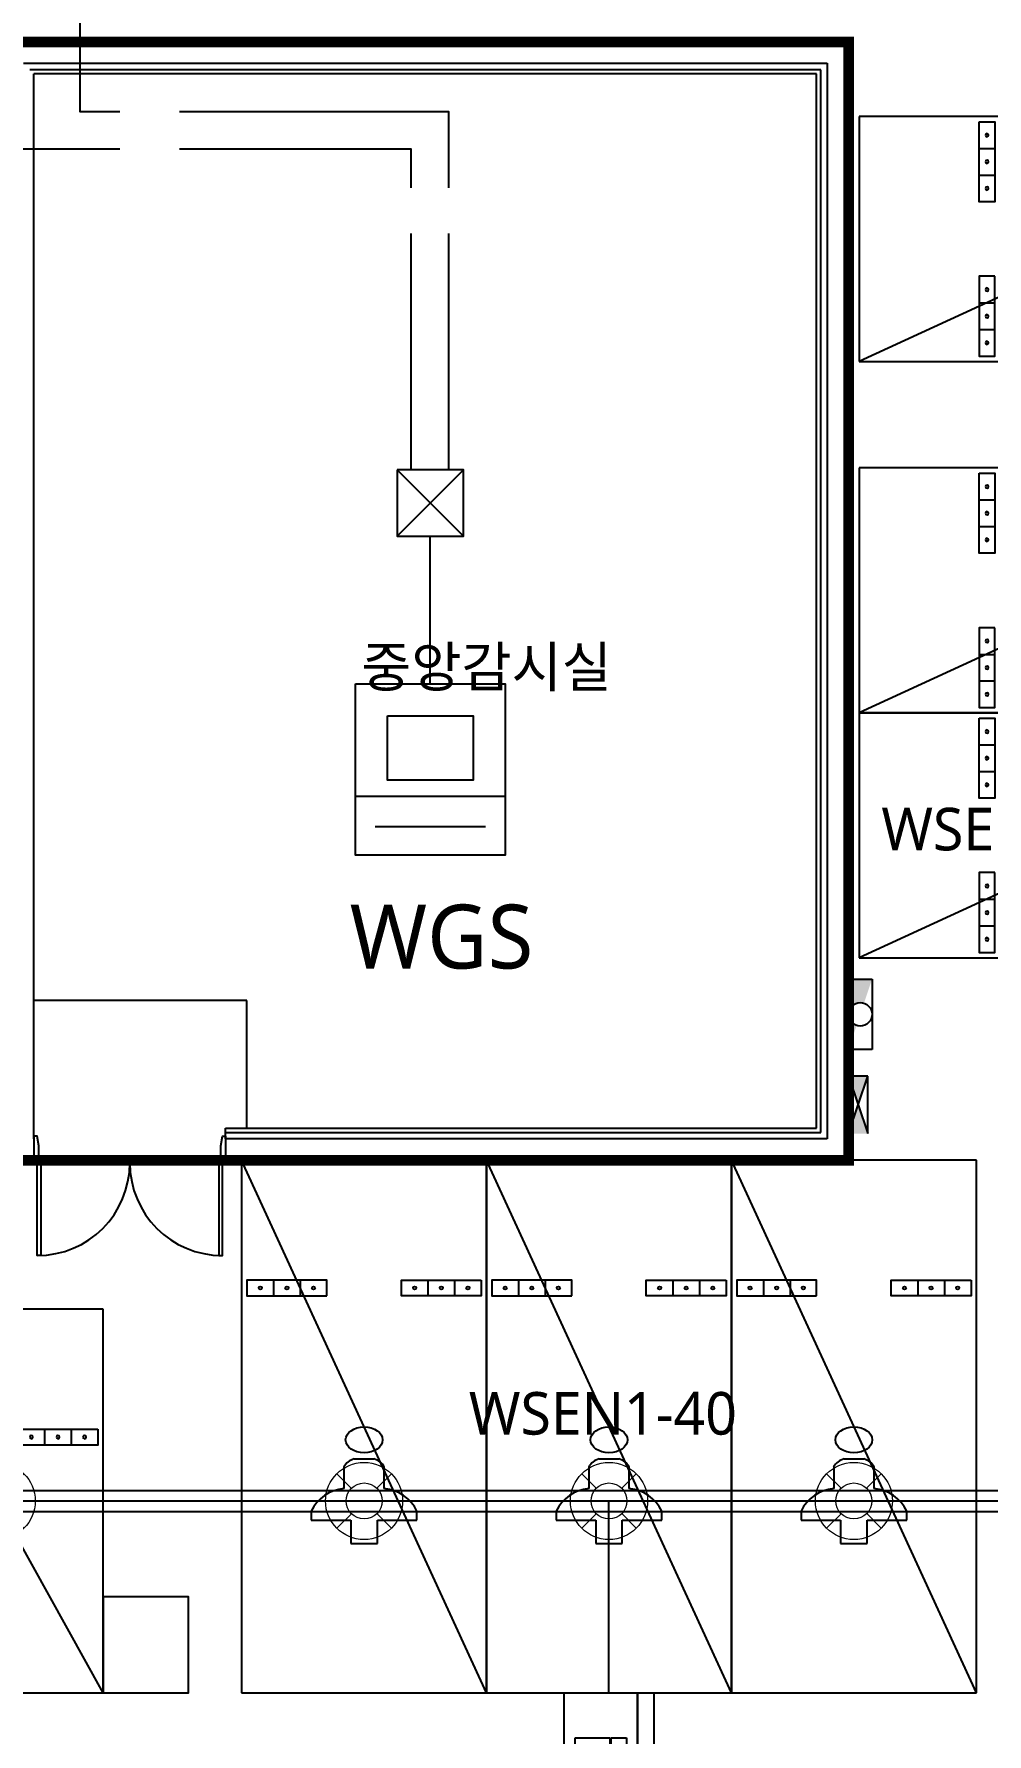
# Model space of a CAD drawing. Header units: millimetres. Extents: x -105683 to 94728, y -31127 to 151123.
# Drawn here: x 68125 to 77075, y -12793 to 3170 of the extents above; entities that cross this region are included whole.
import ezdxf
from ezdxf.enums import TextEntityAlignment as Align

# ---------------------------------------------------------------- set-up
doc = ezdxf.new("R2010")
doc.units = ezdxf.units.MM
doc.linetypes.add('AUDIT_D_080121100638-0', pattern=[0])
for name, color, linetype in [('DR LINE', 4, 'Continuous'), ('DR SYM', 6, 'Continuous'), ('e-plan', 9, 'Continuous'), ('E-TEXT', 6, 'Continuous'), ('레이스웨이', 3, 'Continuous'), ('만공차등', 6, 'Continuous'), ('유도배선', 6, 'Continuous')]:
    doc.layers.add(name, color=color, linetype=linetype)
doc.layers.add('초음파센서', color=1, linetype='AUDIT_D_080121100638-0', lineweight=13)
doc.styles.add('xr_plan$0$USUN', font='malgun_0.ttf')
doc.styles.add('xr_plan$0$신화문자', font='malgun_0.ttf', dxfattribs={"width": 0.9})
doc.styles.add('Xref-지하1층$0$USUN', font='malgun_0.ttf')

# ---------------------------------------------------------------- blocks, each defined once
blk = doc.blocks.new('xr_plan$0$Dor_1800')
at = {"layer": 'e-plan'}
for points in [[(30, 125), (65, 125), (65, 995), (30, 995), (30, 125)], [(1770, 125), (1735, 125), (1735, 995), (1770, 995), (1770, 125)], [(0, 125), (30, 125), (30, 85), (45, 85), (45, -35), (30, -125), (0, -125), (0, 125)], [(1800, 125), (1770, 125), (1770, 85), (1755, 85), (1755, -35), (1770, -125), (1800, -125), (1800, 125)]]:
    blk.add_lwpolyline(points, dxfattribs=at)
for centre, start, end in [((30, 125), 0, 90), ((1770, 125), 90, 180)]:
    blk.add_arc(centre, 870, start, end, dxfattribs=at)
blk = doc.blocks.new('xr_plan$0$직각주차')
at = {"layer": 'e-plan'}
for p, q in [((2300, 5000), (0, 0)), ((0, 0), (0, 5000)), ((0, 5000), (2300, 5000)), ((2300, 5000), (2300, 0)), ((300, 1125), (300, 1275)), ((550, 1125), (550, 1275)), ((1750, 1125), (1750, 1275)), ((2000, 1125), (2000, 1275)), ((2300, 0), (0, 0))]:
    blk.add_line(p, q, dxfattribs=at)
for points in [[(800, 1275), (800, 1125), (50, 1125), (50, 1275)], [(2250, 1125), (2250, 1275), (1500, 1275), (1500, 1125)]]:
    blk.add_lwpolyline(points, close=True, dxfattribs=at)
for centre in [(175, 1200), (425, 1200), (675, 1200), (1625, 1200), (1875, 1200), (2125, 1200)]:
    blk.add_circle(centre, 15, dxfattribs=at)
blk = doc.blocks.new('xr_plan$0$경형직각주차')
at = {"layer": 'e-plan', "linetype": 'Continuous'}
blk.add_line((2000, 3600), (0, 0), dxfattribs=at)
at = {"layer": 'e-plan'}
for p, q in [((0, 0), (0, 3600)), ((0, 3600), (2000, 3600)), ((2000, 3600), (2000, 0)), ((300, 1125), (300, 1275)), ((550, 1125), (550, 1275)), ((1450, 1125), (1450, 1275)), ((1700, 1125), (1700, 1275)), ((2000, 0), (0, 0))]:
    blk.add_line(p, q, dxfattribs=at)
for points in [[(800, 1275), (800, 1125), (50, 1125), (50, 1275)], [(1950, 1125), (1950, 1275), (1200, 1275), (1200, 1125)]]:
    blk.add_lwpolyline(points, close=True, dxfattribs=at)
for centre, radius in [((175, 1200), 15), ((425, 1200), 15), ((675, 1200), 15), ((1325, 1200), 15), ((1575, 1200), 15), ((1825, 1200), 15), ((1003, 285), 160)]:
    blk.add_circle(centre, radius, dxfattribs=at)
at = {"layer": 'e-plan', "style": 'xr_plan$0$신화문자', "width": 0.8}
blk.add_text('경', height=160, dxfattribs=at).set_placement((1003, 285), align=Align.MIDDLE_CENTER)
blk = doc.blocks.new('xr_plan$0$여성주차-1')
at = {"layer": 'e-plan'}
for p, q in [((2300, 0), (0, 5000)), ((0, 5000), (0, 0)), ((2300, 5000), (0, 5000)), ((2300, 0), (2300, 5000)), ((300, 3875), (300, 3725)), ((550, 3875), (550, 3725)), ((1750, 3875), (1750, 3725)), ((2000, 3875), (2000, 3725)), ((960, 2120), (960, 1916)), ((1242, 2194), (1058, 2194)), ((1340, 1916), (1340, 2120)), ((654, 1703), (654, 1619)), ((654, 1619), (1025, 1619)), ((1025, 1619), (1025, 1400)), ((1275, 1400), (1275, 1619)), ((1275, 1619), (1646, 1619)), ((1646, 1619), (1646, 1703)), ((1025, 1400), (1275, 1400)), ((0, 0), (2300, 0))]:
    blk.add_line(p, q, dxfattribs=at)
for points in [[(800, 3725), (800, 3875), (50, 3875), (50, 3725)], [(2250, 3875), (2250, 3725), (1500, 3725), (1500, 3875)]]:
    blk.add_lwpolyline(points, close=True, dxfattribs=at)
for centre in [(175, 3800), (425, 3800), (675, 3800), (1625, 3800), (1875, 3800), (2125, 3800)]:
    blk.add_circle(centre, 15, dxfattribs=at)
for centre, radius, start, end in [((1094, 2046), 153, 103.8552, 151.2189), ((1206, 2046), 153, 28.7811, 76.1448), ((991, 1546), 372, 94.7213, 154.9439), ((1309, 1546), 372, 25.0561, 85.2787)]:
    blk.add_arc(centre, radius, start, end, dxfattribs=at)
blk.add_ellipse((1150, 2374), major_axis=(-173, 0), ratio=0.705472, start_param=1.570796326788607, end_param=7.853981633968193, dxfattribs=at)
blk = doc.blocks.new('Xref-지하1층')
at = {"layer": 'e-plan', "linetype": 'Continuous'}
h = blk.add_hatch(color=256, dxfattribs=at)
edge = h.paths.add_edge_path()
edge.add_line((79300, 6200), (79520, 6200))
edge.add_line((79520, 6200), (79445, 5974))
edge.add_arc((79410, 5870), 110, 431.5651, 611.5651)
edge.add_line((79375, 5766), (79300, 5540))
edge.add_line((79300, 5540), (79300, 6200))
for p, q in [((71350, 15000), (79300, 15000)), ((79300, 15000), (79300, 4500)), ((71550, 14800), (79100, 14800)), ((79040, 14740), (71610, 14740)), ((71650, 4700), (71650, 14700)), ((79000, 14700), (71650, 14700)), ((79000, 4800), (79000, 14700)), ((79040, 4760), (79040, 14740)), ((79100, 14800), (79100, 4700)), ((79300, 6200), (79520, 6200)), ((79300, 5540), (79300, 6200)), ((79520, 6200), (79520, 5540)), ((73650, 6000), (71650, 6000)), ((73650, 4800), (73650, 6000)), ((79520, 5540), (79300, 5540)), ((79300, 5290), (79480, 4750)), ((79300, 4750), (79480, 5290)), ((79300, 5290), (79300, 4750)), ((79480, 5290), (79300, 5290)), ((79480, 4750), (79480, 5290)), ((73450, 4800), (79000, 4800)), ((73450, 4700), (73450, 4800)), ((71650, 4700), (71650, 4500)), ((73450, 4760), (79040, 4760)), ((79100, 4700), (73450, 4700)), ((73450, 4700), (73450, 4500)), ((79300, 4500), (73450, 4500))]:
    blk.add_line(p, q, dxfattribs=at)
at = {"layer": 'e-plan'}
for p, q in [((73420, 4503), (71680, 4503)), ((73420, 4487), (71680, 4487))]:
    blk.add_line(p, q, dxfattribs=at)
blk.add_lwpolyline([(72300, -500), (73100, -500), (73100, 400), (72300, 400)], close=True, dxfattribs=at)
at = {"layer": 'e-plan', "linetype": 'Continuous'}
blk.add_circle((79410, 5870), 110, dxfattribs=at)
blk.add_solid([(79300, 4750), (79480, 4750), (79480, 5290), (79300, 5290)], dxfattribs=at)
at = {"layer": 'e-plan', "linetype": 'Continuous', "xscale": -1}
for name, p, rotation in [('xr_plan$0$직각주차', (79400, 12000), 270), ('xr_plan$0$직각주차', (79400, 8700), 270), ('xr_plan$0$직각주차', (79400, 6400), 270), ('xr_plan$0$경형직각주차', (70300, 3100), 180)]:
    blk.add_blockref(name, p, dxfattribs=dict(at, rotation=rotation))
at = {"layer": 'e-plan', "linetype": 'Continuous', "rotation": 180}
blk.add_blockref('xr_plan$0$Dor_1800', (73450, 4600), dxfattribs=at)
at = {"layer": 'e-plan', "linetype": 'Continuous'}
for p in [(73600, -500), (75900, -500), (78200, -500)]:
    blk.add_blockref('xr_plan$0$여성주차-1', p, dxfattribs=at)
at = {"layer": 'e-plan', "ltscale": 3, "style": 'xr_plan$0$USUN'}
blk.add_text('중앙감시실', height=375, dxfattribs=at).set_placement((75900, 9132), align=Align.MIDDLE_CENTER)
blk = doc.blocks.new('센서')
at = {"layer": '초음파센서'}
for p, q in [((-256, 256), (-120, 119)), ((119, 120), (256, 256)), ((-256, -256), (-119, -120)), ((120, -119), (256, -256))]:
    blk.add_line(p, q, dxfattribs=at)
for major_axis, start_param, end_param in [((0, 362), 2.801804347482335, 9.08498965466192), ((0, 169), 2.862310370331366, 9.145495677510953)]:
    blk.add_ellipse((0, 0), major_axis=major_axis, ratio=1, start_param=start_param, end_param=end_param, dxfattribs=at)
blk = doc.blocks.new('만공차등')
at = {"layer": '만공차등', "color": 2}
for p, q in [((256, 773), (1281, 773)), ((256, 86), (256, 773)), ((1281, 773), (1281, 86)), ((1281, 647), (256, 647)), ((256, 647), (1281, 647)), ((602, 442), (724, 442)), ((602, 436), (724, 436)), ((817, 442), (935, 442)), ((817, 436), (935, 436)), ((1281, 86), (256, 86))]:
    blk.add_line(p, q, dxfattribs=at)
for points in [[(602, 563), (602, 563), (804, 563), (804, 563)], [(602, 442), (602, 509), (602, 563), (602, 563)], [(804, 563), (848, 563), (881, 552), (902, 531)], [(602, 170), (602, 170), (602, 322), (602, 436)], [(758, 483), (758, 483), (724, 483), (724, 483)], [(724, 483), (724, 483), (724, 463), (724, 442)], [(724, 436), (724, 415), (724, 395), (724, 395)], [(724, 395), (724, 395), (754, 395), (754, 395)], [(754, 395), (777, 395), (793, 399), (803, 407)], [(805, 470), (797, 479), (781, 483), (758, 483)], [(803, 407), (812, 415), (817, 425), (817, 436)], [(817, 442), (816, 453), (812, 462), (805, 470)], [(935, 436), (934, 400), (922, 370), (900, 349)], [(790, 316), (790, 316), (724, 316), (724, 316)], [(724, 316), (724, 316), (724, 170), (724, 170)], [(900, 349), (876, 327), (839, 316), (790, 316)], [(724, 170), (724, 170), (602, 170), (602, 170)]]:
    blk.add_open_spline(points, degree=3, dxfattribs=at)
blk.add_open_spline([(902, 531), (924, 510), (935, 481), (935, 442), (935, 442), (935, 442), (935, 442)], degree=3, knots=[0.4989771, 0.4989771, 0.4989771, 0.4989771, 0.9979543, 0.9979543, 0.9979543, 1, 1, 1, 1], dxfattribs=at)

msp = doc.modelspace()

# ---------------------------------------------------------------- linework, layer by layer
at = {"layer": 'DR LINE'}
msp.add_line((71847, -2931), (71847, -1544), dxfattribs=at)
at = {"layer": 'DR SYM'}
for p, q in [((71536, -922), (72158, -1544)), ((71536, -1544), (72158, -922)), ((71143, -3988), (72551, -3988))]:
    msp.add_line(p, q, dxfattribs=at)
at = {"layer": 'DR SYM', "ltscale": 3, "const_width": 100}
msp.add_lwpolyline([(67775, 3095), (75775, 3095), (75775, -7405), (67775, -7405)], close=True, dxfattribs=at)
msp.add_lwpolyline([(67775, 3095), (75775, 3095), (75775, -7405), (67775, -7405)], close=True, dxfattribs=at)
at = {"layer": 'DR SYM', "elevation": 0}
for points in [[(71536, -922), (71536, -1544), (72158, -1544), (72158, -922)], [(71445, -3233), (72250, -3233), (72250, -3836), (71445, -3836)]]:
    msp.add_lwpolyline(points, close=True, dxfattribs=at)
at = {"layer": 'DR SYM'}
msp.add_lwpolyline([(71143, -2931), (72551, -2931), (72551, -4541), (71143, -4541)], close=True, dxfattribs=at)
at = {"layer": 'DR SYM', "elevation": 0}
msp.add_lwpolyline([(71330, -4271), (72365, -4271)], dxfattribs=at)
at = {"layer": '레이스웨이'}
for points in [[(62775, -10505), (79075, -10505)], [(62775, -10705), (79075, -10705)]]:
    msp.add_lwpolyline(points, dxfattribs=at)
at = {"layer": '만공차등', "color": 4, "linetype": 'Continuous', "ltscale": 2}
msp.add_lwpolyline([(73525, -12405), (73525, -10605)], dxfattribs=at)
at = {"layer": '유도배선'}
for points in [[(68554, 16445), (68554, 2441), (68930, 2441)], [(1405, 6615), (1405, 8666), (66917, 8666), (66917, 2091), (68930, 2091)], [(69492, 2441), (72018, 2441), (72018, 1725)], [(69492, 2091), (71665, 2091), (71665, 1725)], [(71665, 1297), (71665, -922)], [(72018, 1297), (72018, -922)], [(62775, -10605), (79075, -10605)]]:
    msp.add_lwpolyline(points, dxfattribs=at)

# ---------------------------------------------------------------- block references
at = {"layer": 'e-plan'}
msp.add_blockref('Xref-지하1층', (-3525, -11905), dxfattribs=at)
at = {"layer": '만공차등', "xscale": 1.226069819647817, "yscale": 1.226069819647817, "zscale": 1.226069819647817, "rotation": 270}
msp.add_blockref('만공차등', (72999, -12091), dxfattribs=at)
at = {"layer": '초음파센서'}
for p in [(67775, -10605), (71225, -10605), (73525, -10605), (75825, -10605)]:
    msp.add_blockref('센서', p, dxfattribs=at)

# ---------------------------------------------------------------- texts
at = {"layer": 'E-TEXT', "style": 'Xref-지하1층$0$USUN'}
for s, height, p in [('WSEN1-35', 400, (77342, -4296)), ('WGS', 600, (71952, -5305)), ('WSEN1-40', 400, (73468, -9782))]:
    msp.add_text(s, height=height, dxfattribs=at).set_placement(p, align=Align.MIDDLE_CENTER)

doc.saveas('drawing.dxf')
